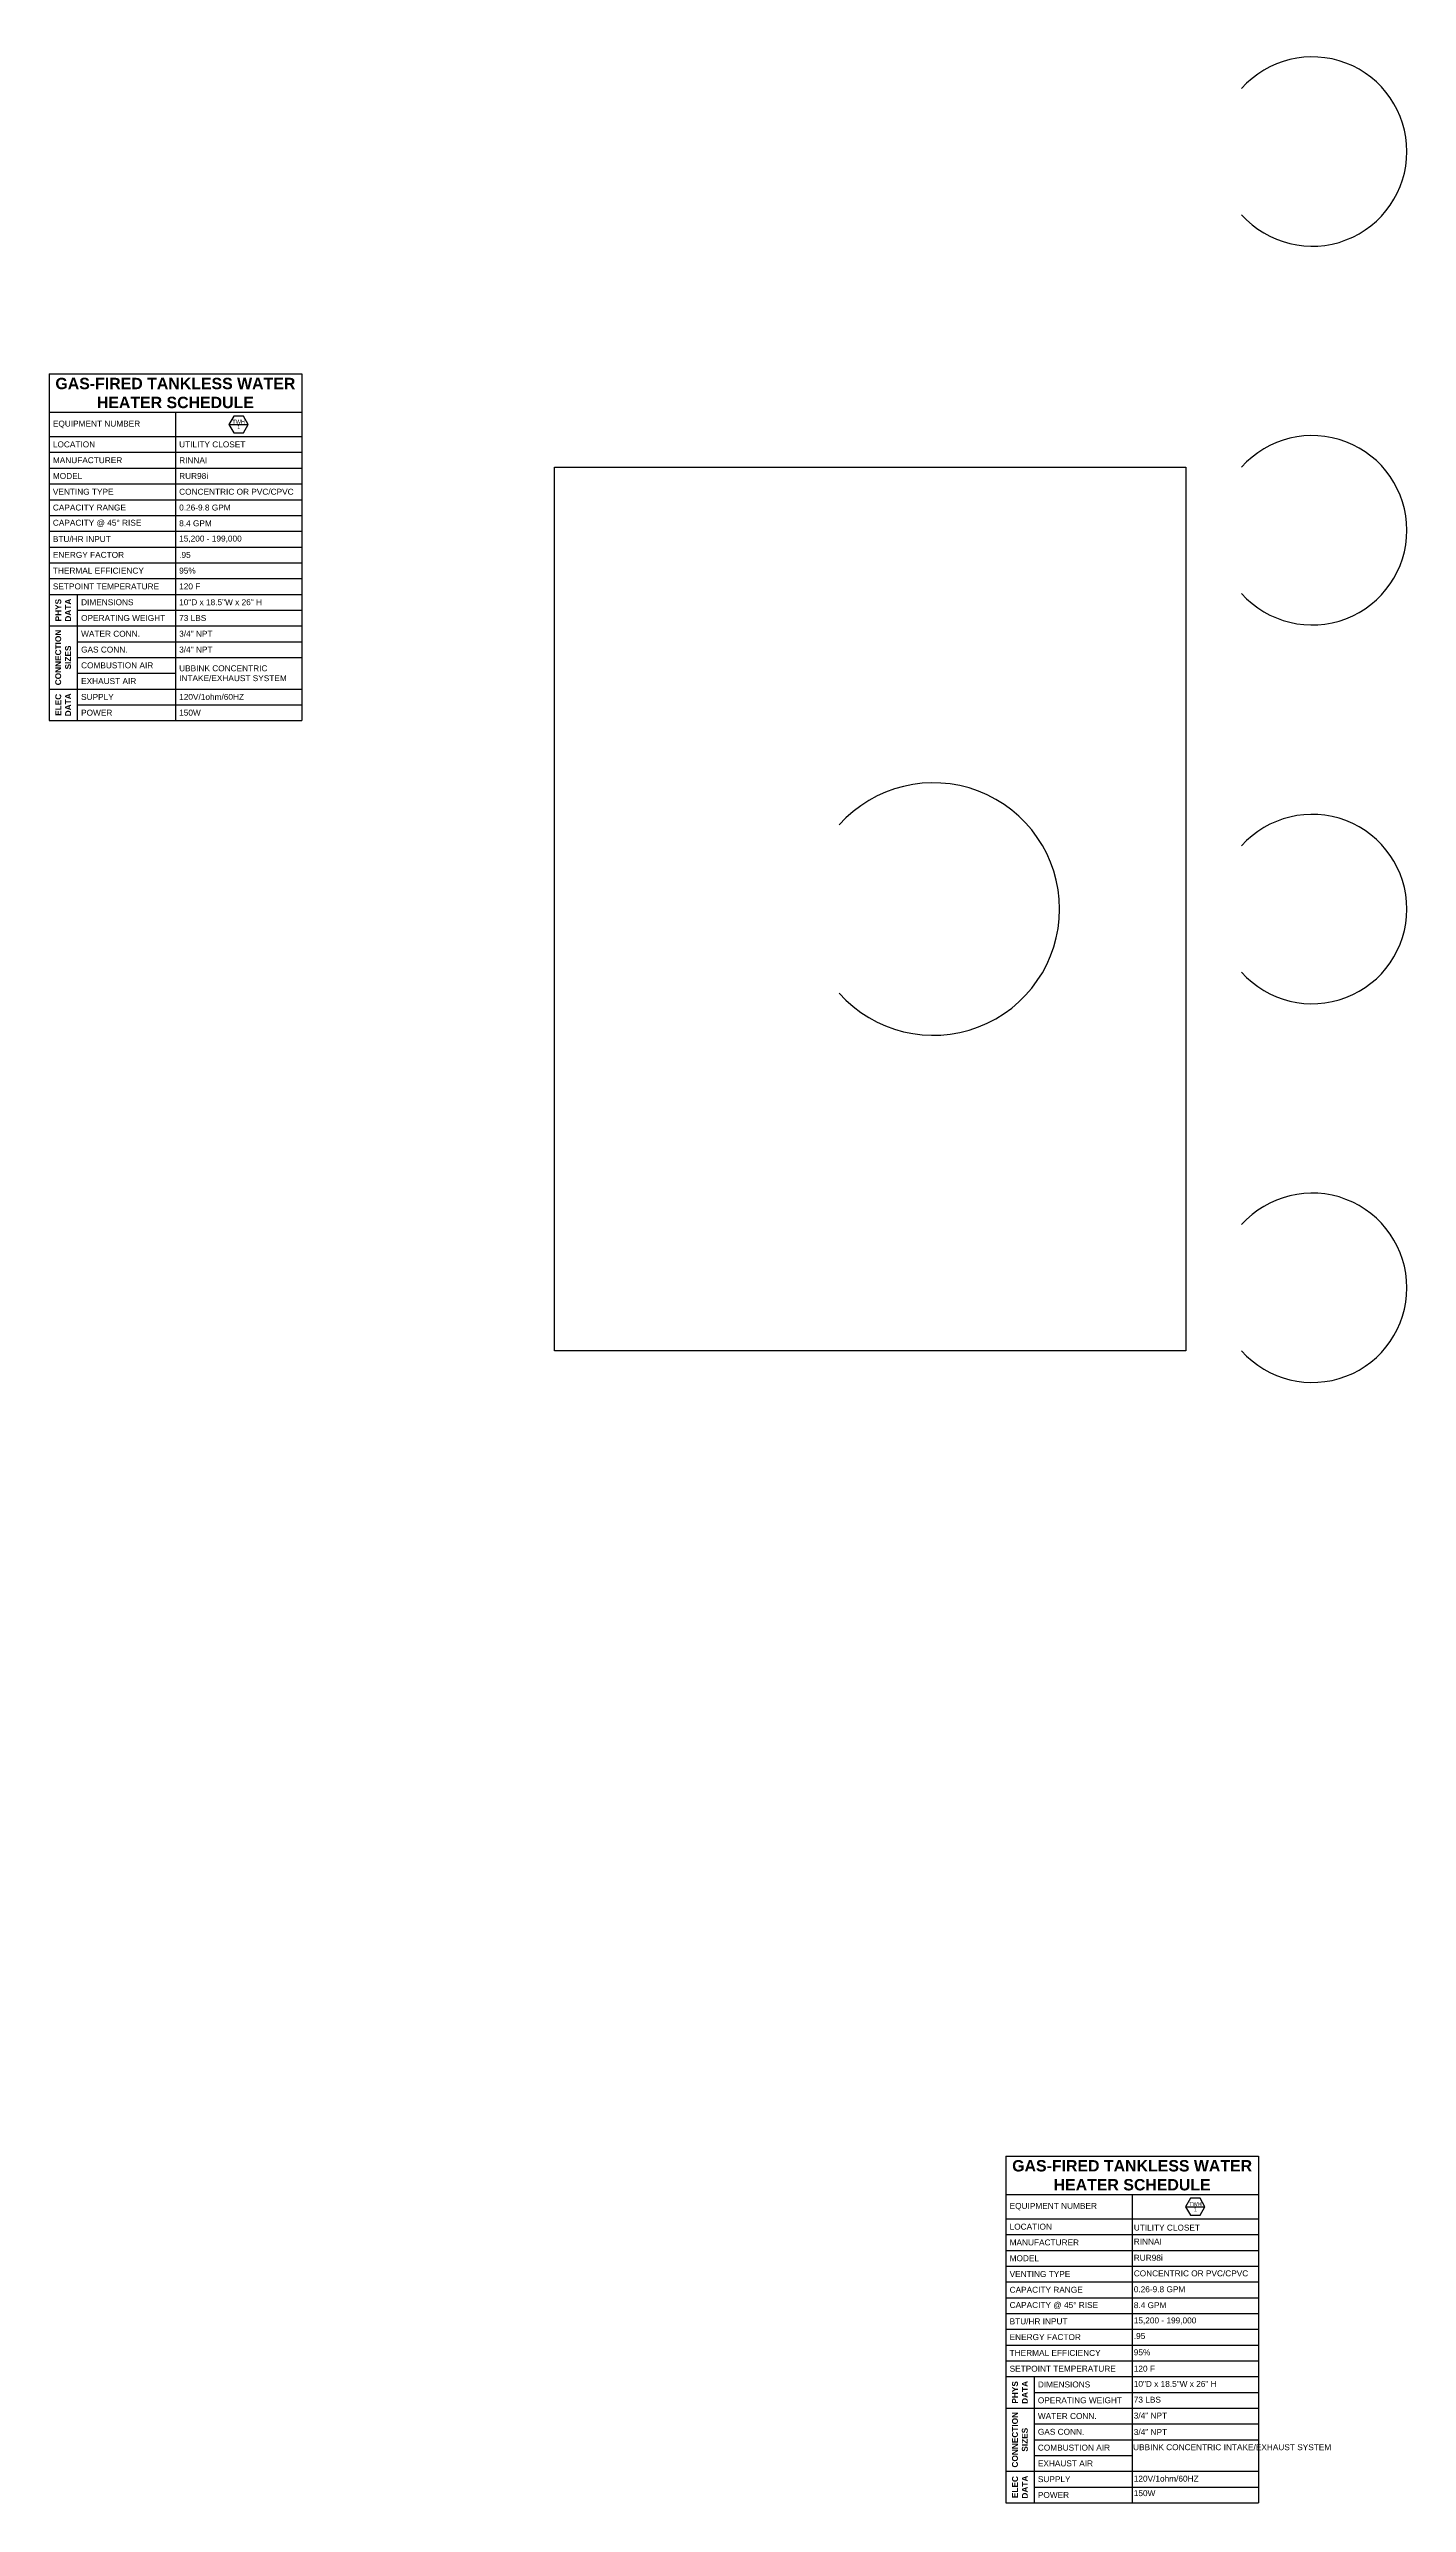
# Model space of a CAD drawing. Header units: inches. Extents: x -1376 to 79, y 21 to 825.
# Drawn here: x 57.2 to 78.71, y 21.29 to 60.16 of the extents above; entities that cross this region are included whole.
import ezdxf
from ezdxf.enums import TextEntityAlignment as Align

# ---------------------------------------------------------------- set-up
doc = ezdxf.new("R2010")
doc.units = ezdxf.units.IN
doc.header["$MEASUREMENT"] = 0
doc.linetypes.add('Vent', pattern=[0.1875, 0.125, -0.0625])
for name, color, linetype in [('PLUM-4TEXT', 2, 'Continuous'), ('PLUM-CW', 3, 'Cold_Water_Flow'), ('PLUM-EQUIP', 5, 'Continuous'), ('PLUM-GAS_LP', 151, 'Gas_LP'), ('PLUM-GAS_VENT', 151, 'Vent'), ('PLUM-HW', 2, 'Hot_Water_Flow'), ('PLUM-VENT', 5, 'Vent'), ('PLUM_TEXT', 2, 'Continuous'), ('TABLE', 13, 'Continuous')]:
    doc.layers.add(name, color=color, linetype=linetype)
doc.styles.get("Standard").update_dxf_attribs({"font": 'arial.ttf'})
doc.linetypes.add('Cold_Water_Flow', pattern='A,0.875,-0.125,0,-0.125,0.875,-0.125,["CW",Standard,S=0.1,R=0,X=-0.12585,Y=-0.05],-0.1,0.875,[1,GEC_FlowArrow.shx,S=0.0625,R=0,X=0,Y=0],0.5', length=3.6)
doc.linetypes.add('Gas_LP', pattern='A,3.2,-0.25,["G",Standard,S=0.1,R=0,X=-0.12585,Y=-0.05],-0.065', length=3.515)
doc.linetypes.add('Hot_Water_Flow', pattern='A,0.8125,-0.125,0,-0.125,0,-0.125,0.875,-0.125,["HW",Standard,S=0.1,R=0,X=-0.12585,Y=-0.05],-0.1,0.875,[1,GEC_FlowArrow.shx,S=0.0625,R=0,X=0,Y=0],0.5', length=3.6625)

# ---------------------------------------------------------------- blocks, each defined once
blk = doc.blocks.new('HEX_NOTE')
at = {"layer": 'PLUM-4TEXT'}
blk.add_line((-12, 0), (12, 0), dxfattribs=at)
blk.add_lwpolyline([(-12, 0), (-6, -10.4), (6, -10.4), (12, 0), (6, 10.4), (-6, 10.4)], close=True, dxfattribs=at)
at = {"layer": 'PLUM_TEXT'}
for tag, p in [('TAG_001', (-5.6, 0.8)), ('TAG_002', (-1.6, -5.7))]:
    blk.add_attdef(tag, p, '', height=4.9, dxfattribs=at)
blk = doc.blocks.new('*T13')
at = {"layer": 'TABLE', "color": 0, "linetype": 'ByBlock', "lineweight": -2, "transparency": 16777216}
for p, q in [((0, 0), (4, 0)), ((0, 0), (0, -5.494)), ((4, 0), (4, -5.494)), ((0, -0.609), (4, -0.609)), ((2, -0.609), (2, -5.494)), ((0, -0.994), (4, -0.994)), ((0, -1.244), (4, -1.244)), ((0, -1.494), (4, -1.494)), ((0, -1.744), (4, -1.744)), ((0, -1.994), (4, -1.994)), ((0, -2.244), (4, -2.244)), ((0, -2.494), (4, -2.494)), ((0, -2.744), (4, -2.744)), ((0, -2.994), (4, -2.994)), ((0, -3.244), (4, -3.244)), ((0, -3.494), (4, -3.494)), ((0.447, -3.494), (0.447, -5.494)), ((0.447, -3.744), (4, -3.744)), ((0, -3.994), (4, -3.994)), ((0.447, -4.244), (4, -4.244)), ((0.447, -4.494), (4, -4.494)), ((0, -4.994), (4, -4.994)), ((0.447, -4.744), (2, -4.744)), ((0.447, -5.244), (4, -5.244)), ((0, -5.494), (4, -5.494))]:
    blk.add_line(p, q, dxfattribs=at)
at = {"layer": 'TABLE', "color": 0, "transparency": 16777216}
ref = blk.add_blockref('HEX_NOTE', (3, -0.802), dxfattribs=dict(at, xscale=0.01275728836405557, yscale=0.01275728836405557, zscale=0.01275728836405557))
ref.add_attrib('TAG_001', 'TWH', (2.903, -0.791), dxfattribs={"layer": 'PLUM_TEXT', "height": 0.0625})
ref.add_attrib('TAG_002', '1', (2.979, -0.875), dxfattribs={"layer": 'PLUM_TEXT', "height": 0.0625})
at = {"layer": 'TABLE', "color": 2, "transparency": 16777216}
for s, insert, char_height, width, attachment_point in [('{\\fArial|b1|i0|c0|p34;GAS-FIRED TANKLESS WATER HEATER SCHEDULE}', (2, -0.305), 0.18, 3.88, 5), ('EQUIPMENT NUMBER', (0.06, -0.802), 0.0938, 1.88, 4), ('LOCATION', (0.06, -1.119), 0.0938, 1.88, 4), ('UTILITY CLOSET', (2.06, -1.119), 0.0938, 1.88, 4), ('MANUFACTURER', (0.06, -1.369), 0.0938, 1.88, 4), ('RINNAI', (2.06, -1.369), 0.0938, 1.88, 4), ('VENTING TYPE', (0.06, -1.869), 0.0938, 1.88, 4), ('MODEL', (0.06, -1.619), 0.0938, 1.88, 4), ('CONCENTRIC OR PVC/CPVC', (2.06, -1.869), 0.0938, 1.88, 4), ('RUR98i', (2.06, -1.619), 0.0938, 1.88, 4), ('CAPACITY RANGE', (0.06, -2.119), 0.0938, 1.88, 4), ('CAPACITY @ 45%%D RISE', (0.06, -2.369), 0.0938, 1.88, 4), ('0.26-9.8 GPM', (2.06, -2.119), 0.0938, 1.88, 4), ('8.4 GPM', (2.06, -2.369), 0.0938, 1.88, 4), ('BTU/HR INPUT', (0.06, -2.619), 0.0938, 1.88, 4), ('15,200 - 199,000', (2.06, -2.619), 0.0938, 1.88, 4), ('THERMAL EFFICIENCY', (0.06, -3.119), 0.0938, 1.88, 4), ('ENERGY FACTOR', (0.06, -2.869), 0.0938, 1.88, 4), ('95%', (2.06, -3.119), 0.0938, 1.88, 4), ('.95', (2.06, -2.869), 0.0938, 1.88, 4), ('SETPOINT TEMPERATURE', (0.06, -3.369), 0.0938, 1.88, 4), ('120 F', (2.06, -3.369), 0.0938, 1.88, 4), ('OPERATING WEIGHT', (0.507, -3.869), 0.0938, 1.43323, 4), ('DIMENSIONS', (0.507, -3.619), 0.0938, 1.43323, 4), ('73 LBS', (2.06, -3.869), 0.0938, 1.88, 4), ('10"D x 18.5"W x 26" H', (2.06, -3.619), 0.0938, 1.88, 4), ('WATER CONN.', (0.507, -4.119), 0.0938, 1.43323, 4), ('3/4" NPT', (2.06, -4.119), 0.0938, 1.88, 4), ('GAS CONN.', (0.507, -4.369), 0.0938, 1.43323, 4), ('COMBUSTION AIR', (0.507, -4.619), 0.0938, 1.43323, 4), ('3/4" NPT', (2.06, -4.369), 0.0938, 1.88, 4), ('UBBINK CONCENTRIC INTAKE/EXHAUST SYSTEM', (2.06, -4.744), 0.0938, 1.88, 4), ('EXHAUST AIR', (0.507, -4.869), 0.0938, 1.43323, 4), ('SUPPLY', (0.507, -5.119), 0.0938, 1.43323, 4), ('POWER', (0.507, -5.369), 0.0938, 1.43323, 4), ('120V/1ohm/60HZ', (2.06, -5.119), 0.0938, 1.88, 4), ('150W', (2.06, -5.369), 0.0938, 1.88, 4)]:
    blk.add_mtext(s, dxfattribs=dict(at, insert=insert, char_height=char_height, width=width, attachment_point=attachment_point))
at = {"layer": 'TABLE', "color": 2, "transparency": 16777216, "char_height": 0.0938, "attachment_point": 5, "rotation": 90}
for s, insert, width in [('{\\fArial|b1|i0|c0|p34;PHYS DATA}', (0.223, -3.744), 0.38), ('{\\fArial|b1|i0|c0|p34;CONNECTION SIZES}', (0.223, -4.494), 0.88), ('{\\fArial|b1|i0|c0|p34;ELEC DATA}', (0.223, -5.244), 0.38)]:
    blk.add_mtext(s, dxfattribs=dict(at, insert=insert, width=width))
blk = doc.blocks.new('*U54')
at = {"linetype": 'Continuous'}
blk.add_arc((0, 0), 1.5, 131.8103, 48.1897, dxfattribs=at)
blk = doc.blocks.new('*U10')
at = {"linetype": 'Continuous'}
blk.add_arc((0, 0), 1.5, 221.8103, 138.1897, dxfattribs=at)
blk = doc.blocks.new('*T190')
at = {"layer": 'TABLE', "color": 0, "linetype": 'ByBlock', "lineweight": -2, "transparency": 16777216}
for p, q in [((0, 0), (4, 0)), ((0, 0), (0, -5.494)), ((4, 0), (4, -5.494)), ((0, -0.609), (4, -0.609)), ((2, -0.609), (2, -5.494)), ((0, -0.994), (4, -0.994)), ((0, -1.244), (4, -1.244)), ((0, -1.494), (4, -1.494)), ((0, -1.744), (4, -1.744)), ((0, -1.994), (4, -1.994)), ((0, -2.244), (4, -2.244)), ((0, -2.494), (4, -2.494)), ((0, -2.744), (4, -2.744)), ((0, -2.994), (4, -2.994)), ((0, -3.244), (4, -3.244)), ((0, -3.494), (4, -3.494)), ((0.447, -3.494), (0.447, -5.494)), ((0.447, -3.744), (4, -3.744)), ((0, -3.994), (4, -3.994)), ((0.447, -4.244), (4, -4.244)), ((0.447, -4.494), (4, -4.494)), ((0, -4.994), (4, -4.994)), ((0.447, -4.744), (2, -4.744)), ((0.447, -5.244), (4, -5.244)), ((0, -5.494), (4, -5.494))]:
    blk.add_line(p, q, dxfattribs=at)
at = {"layer": 'TABLE', "color": 0, "transparency": 16777216}
ref = blk.add_blockref('HEX_NOTE', (3, -0.802), dxfattribs=dict(at, xscale=0.01275728836405557, yscale=0.01275728836405557, zscale=0.01275728836405557))
ref.add_attrib('TAG_001', 'TWH', (2.903, -0.791), dxfattribs={"layer": 'PLUM_TEXT', "height": 0.0625})
ref.add_attrib('TAG_002', '1', (2.979, -0.875), dxfattribs={"layer": 'PLUM_TEXT', "height": 0.0625})
at = {"layer": 'TABLE', "color": 2, "transparency": 16777216}
for s, insert, char_height, width, attachment_point in [('{\\fArial|b1|i0|c0|p34;GAS-FIRED TANKLESS WATER HEATER SCHEDULE}', (2, -0.305), 0.18, 3.88, 5), ('EQUIPMENT NUMBER', (0.06, -0.802), 0.0938, 1.88, 4), ('LOCATION', (0.06, -1.119), 0.0938, 1.88, 4), ('MANUFACTURER', (0.06, -1.369), 0.0938, 1.88, 4), ('VENTING TYPE', (0.06, -1.869), 0.0938, 1.88, 4), ('MODEL', (0.06, -1.619), 0.0938, 1.88, 4), ('CAPACITY RANGE', (0.06, -2.119), 0.0938, 1.88, 4), ('CAPACITY @ 45%%D RISE', (0.06, -2.369), 0.0938, 1.88, 4), ('BTU/HR INPUT', (0.06, -2.619), 0.0938, 1.88, 4), ('THERMAL EFFICIENCY', (0.06, -3.119), 0.0938, 1.88, 4), ('ENERGY FACTOR', (0.06, -2.869), 0.0938, 1.88, 4), ('SETPOINT TEMPERATURE', (0.06, -3.369), 0.0938, 1.88, 4), ('OPERATING WEIGHT', (0.507, -3.869), 0.0938, 1.43323, 4), ('DIMENSIONS', (0.507, -3.619), 0.0938, 1.43323, 4), ('WATER CONN.', (0.507, -4.119), 0.0938, 1.43323, 4), ('GAS CONN.', (0.507, -4.369), 0.0938, 1.43323, 4), ('COMBUSTION AIR', (0.507, -4.619), 0.0938, 1.43323, 4), ('EXHAUST AIR', (0.507, -4.869), 0.0938, 1.43323, 4), ('SUPPLY', (0.507, -5.119), 0.0938, 1.43323, 4), ('POWER', (0.507, -5.369), 0.0938, 1.43323, 4)]:
    blk.add_mtext(s, dxfattribs=dict(at, insert=insert, char_height=char_height, width=width, attachment_point=attachment_point))
at = {"layer": 'TABLE', "color": 2, "transparency": 16777216, "char_height": 0.0938, "attachment_point": 5, "rotation": 90}
for s, insert, width in [('{\\fArial|b1|i0|c0|p34;PHYS DATA}', (0.223, -3.744), 0.38), ('{\\fArial|b1|i0|c0|p34;CONNECTION SIZES}', (0.223, -4.494), 0.88), ('{\\fArial|b1|i0|c0|p34;ELEC DATA}', (0.223, -5.244), 0.38)]:
    blk.add_mtext(s, dxfattribs=dict(at, insert=insert, width=width))
blk = doc.blocks.new('*U189')
at = {"layer": 'PLUM-EQUIP'}
blk.add_lwpolyline([(-10, -7), (-10, 7), (0, 7), (0, -7)], close=True, dxfattribs=at)
blk.add_blockref('*T190', (-2.851, -19.755))
at = {"layer": 'PLUM-CW', "linetype": 'Continuous', "rotation": 90.00000000000001}
blk.add_blockref('*U54', (2, 0), dxfattribs=at)
at = {"layer": 'PLUM-GAS_LP', "linetype": 'Continuous', "rotation": 90.00000000000001}
blk.add_blockref('*U54', (2, -6), dxfattribs=at)
at = {"layer": 'PLUM-GAS_VENT', "linetype": 'Continuous', "xscale": 1.333333333333332, "yscale": 1.333333333333332, "zscale": 1.333333333333332, "rotation": 90.00000000000006}
blk.add_blockref('*U54', (-4, 0), dxfattribs=at)
at = {"layer": 'PLUM-HW', "linetype": 'Continuous', "rotation": 90.00000000000001}
blk.add_blockref('*U54', (2, 6), dxfattribs=at)
at = {"layer": 'PLUM-VENT'}
blk.add_blockref('*U10', (2, 12), dxfattribs=at)
at = {"layer": 'PLUM-4TEXT'}
for tag, p in [('LOCATION', (-0.825, -20.935)), ('MANUFACTURE', (-0.825, -21.156)), ('MODEL', (-0.825, -21.413)), ('VENTING_TYPE', (-0.825, -21.66)), ('CAPACITY_RANGE', (-0.825, -21.912)), ('CAPACITY_45_RISE', (-0.825, -22.164)), ('BTU/HR_INPUT', (-0.825, -22.406)), ('THERMAL_EFFICIENCY', (-0.825, -22.911)), ('ENERGY_FACTOR', (-0.825, -22.652)), ('SETPOINT_TEMERATURE', (-0.825, -23.169)), ('DIMENSIONS', (-0.825, -23.411)), ('OPERATING_WEIGHT', (-0.825, -23.661)), ('WASTER_CONN.', (-0.825, -23.913)), ('GAS_CONN.', (-0.825, -24.175)), ('SUPPLY', (-0.825, -24.912)), ('POWER', (-0.825, -25.142))]:
    blk.add_attdef(tag, p, '', height=0.0938, dxfattribs=at)
blk.add_attdef('COMBUSTION_EXAUST_AIR', text='', height=0.0938, dxfattribs=at).set_placement((-0.825, -24.318), align=Align.TOP_LEFT)

msp = doc.modelspace()

# ---------------------------------------------------------------- block references
ref = msp.add_blockref('*U189', (75.206, 46.535))
ref.add_attrib('LOCATION', 'UTILITY CLOSET', (74.381, 25.6), dxfattribs={"layer": 'PLUM-4TEXT', "height": 0.0938})
ref.add_attrib('MANUFACTURE', 'RINNAI', (74.381, 25.379), dxfattribs={"layer": 'PLUM-4TEXT', "height": 0.0938})
ref.add_attrib('MODEL', 'RUR98i', (74.381, 25.122), dxfattribs={"layer": 'PLUM-4TEXT', "height": 0.0938})
ref.add_attrib('VENTING_TYPE', 'CONCENTRIC OR PVC/CPVC', (74.381, 24.875), dxfattribs={"layer": 'PLUM-4TEXT', "height": 0.0938})
ref.add_attrib('CAPACITY_RANGE', '0.26-9.8 GPM', (74.381, 24.623), dxfattribs={"layer": 'PLUM-4TEXT', "height": 0.0938})
ref.add_attrib('CAPACITY_45_RISE', '8.4 GPM', (74.381, 24.371), dxfattribs={"layer": 'PLUM-4TEXT', "height": 0.0938})
ref.add_attrib('BTU/HR_INPUT', '15,200 - 199,000', (74.381, 24.129), dxfattribs={"layer": 'PLUM-4TEXT', "height": 0.0938})
ref.add_attrib('ENERGY_FACTOR', '.95', (74.381, 23.883), dxfattribs={"layer": 'PLUM-4TEXT', "height": 0.0938})
ref.add_attrib('THERMAL_EFFICIENCY', '95%', (74.381, 23.624), dxfattribs={"layer": 'PLUM-4TEXT', "height": 0.0938})
ref.add_attrib('SETPOINT_TEMERATURE', '120 F', (74.381, 23.366), dxfattribs={"layer": 'PLUM-4TEXT', "height": 0.0938})
ref.add_attrib('DIMENSIONS', '10"D x 18.5"W x 26" H', (74.381, 23.124), dxfattribs={"layer": 'PLUM-4TEXT', "height": 0.0938})
ref.add_attrib('OPERATING_WEIGHT', '73 LBS', (74.381, 22.874), dxfattribs={"layer": 'PLUM-4TEXT', "height": 0.0938})
ref.add_attrib('WASTER_CONN.', '3/4" NPT', (74.381, 22.622), dxfattribs={"layer": 'PLUM-4TEXT', "height": 0.0938})
ref.add_attrib('GAS_CONN.', '3/4" NPT', (74.381, 22.361), dxfattribs={"layer": 'PLUM-4TEXT', "height": 0.0938})
ref.add_attrib('COMBUSTION_EXAUST_AIR_001', 'UBBINK CONCENTRIC INTAKE/EXHAUST SYSTEM', (74.37, 22.121), dxfattribs={"layer": 'PLUM-4TEXT', "height": 0.0938})
ref.add_attrib('SUPPLY', '120V/1ohm/60HZ', (74.381, 21.623), dxfattribs={"layer": 'PLUM-4TEXT', "height": 0.0938})
ref.add_attrib('POWER', '150W', (74.381, 21.393), dxfattribs={"layer": 'PLUM-4TEXT', "height": 0.0938})
msp.add_blockref('*T13', (57.204, 55.014))

doc.saveas('drawing.dxf')
